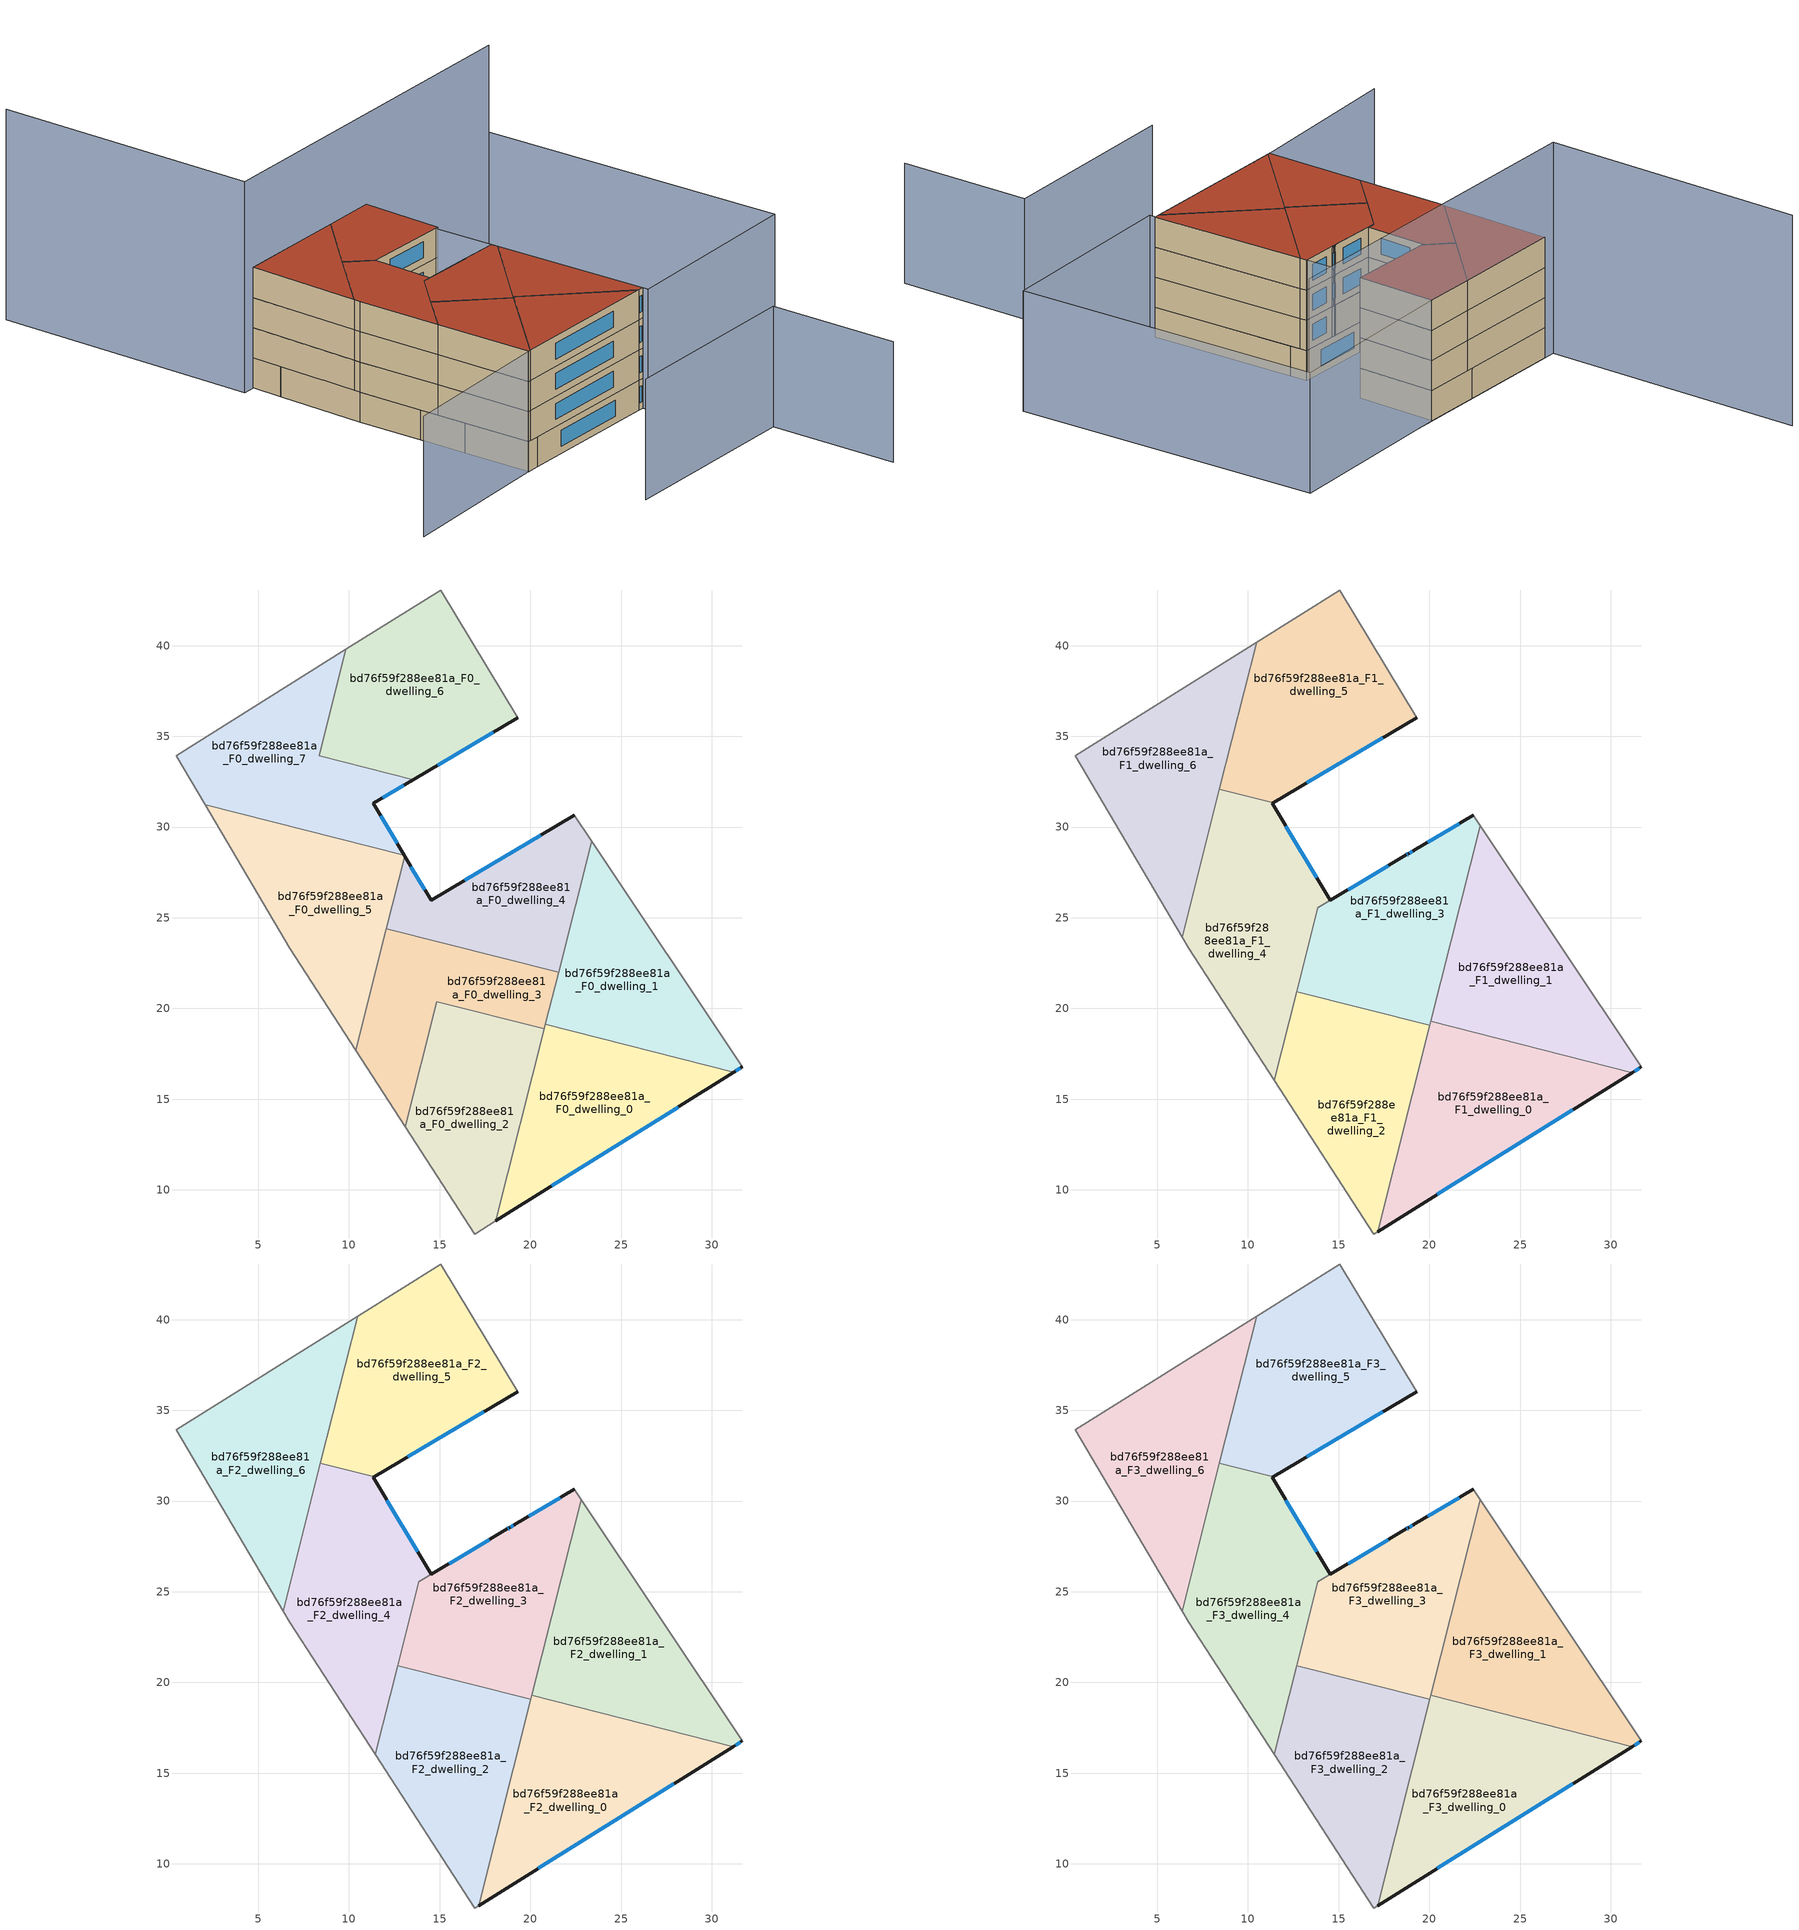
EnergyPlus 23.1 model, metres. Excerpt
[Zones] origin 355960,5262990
bd76f59f288ee81a_F0_dwelling_0
 floor ground (EU_floor_Construction): 31.23,16.49 18.09,8.29 20.83,19.12 z0
 wall outside (EU_wall_Construction): 18.09,8.29 31.23,16.49 z0:3
 wall to bd76f59f288ee81a_F0_dwelling_1 (EU_wall_Construction): 31.23,16.49 20.83,19.12 z0:3
 wall to bd76f59f288ee81a_F0_dwelling_2 (EU_wall_Construction): 20.76,18.88 18.09,8.29 z0:3
 wall to bd76f59f288ee81a_F0_dwelling_3 (EU_wall_Construction): 20.83,19.12 20.76,18.88 z0:3
 window (EU_Window_Construction): 21.17,10.22 28.14,14.56 z0.7:2.3
bd76f59f288ee81a_F0_dwelling_1
 floor ground (EU_floor_Construction): 23.38,29.21 31.69,16.78 31.23,16.49 20.83,19.12 z0
 wall outside (EU_wall_Construction): 31.23,16.49 31.69,16.78 z0:3
 wall adiabatic (EU_wall_Construction): 31.69,16.78 23.38,29.21 z0:3
 wall to bd76f59f288ee81a_F0_dwelling_4 (EU_wall_Construction): 23.38,29.21 21.55,22 z0:3
 wall to bd76f59f288ee81a_F0_dwelling_3 (EU_wall_Construction): 21.55,22 20.83,19.12 z0:3
 window (EU_Window_Construction): 31.34,16.56 31.58,16.71 z0.7:2.3
 ceiling adiabatic (EU_roof_Construction): 31.69,16.78 23.38,29.21 20.83,19.12 31.23,16.49 z3
bd76f59f288ee81a_F0_dwelling_2
 floor ground (EU_floor_Construction): 20.77,18.88 18.09,8.29 16.93,7.57 13.1,13.48 14.85,20.37 z0
 wall adiabatic (EU_wall_Construction): 13.1,13.48 16.93,7.57 18.09,8.29 z0:3
 wall to bd76f59f288ee81a_F0_dwelling_3 (EU_wall_Construction): 20.77,18.88 14.85,20.37 13.1,13.48 z0:3
bd76f59f288ee81a_F0_dwelling_3
 floor ground (EU_floor_Construction): 21.55,22 20.77,18.88 14.85,20.37 13.1,13.48 10.38,17.69 12.07,24.4 z0
 wall adiabatic (EU_wall_Construction): 10.38,17.69 13.1,13.48 z0:3
 wall to bd76f59f288ee81a_F0_dwelling_4 (EU_wall_Construction): 21.55,22 12.07,24.4 z0:3
 wall to bd76f59f288ee81a_F0_dwelling_5 (EU_wall_Construction): 12.07,24.4 10.38,17.69 z0:3
bd76f59f288ee81a_F0_dwelling_4
 floor ground (EU_floor_Construction): 22.42,30.65 23.38,29.21 21.55,22 12.07,24.4 13.08,28.39 14.53,25.96 z0
 wall outside (EU_wall_Construction): 22.42,30.65 14.53,25.96 13.08,28.39 z0:3
 wall adiabatic (EU_wall_Construction): 23.38,29.21 22.42,30.65 z0:3
 wall to bd76f59f288ee81a_F0_dwelling_5 (EU_wall_Construction): 13.08,28.39 12.07,24.4 z0:3
 window (EU_Window_Construction): 14.19,26.54 13.42,27.82 / 20.57,29.55 16.39,27.07 z0.7:2.3
 ceiling adiabatic (EU_roof_Construction): 21.55,22 23.38,29.21 22.81,30.07 20.81,22.19 z3
bd76f59f288ee81a_F0_dwelling_5
 floor ground (EU_floor_Construction): 13.05,28.44 13.08,28.39 10.38,17.69 6.74,23.31 2.07,31.22 z0
 wall outside (EU_wall_Construction): 13.08,28.39 13.05,28.44 z0:3
 wall adiabatic (EU_wall_Construction): 2.07,31.22 6.74,23.31 10.38,17.69 z0:3
 wall to bd76f59f288ee81a_F0_dwelling_7 (EU_wall_Construction): 13.05,28.44 2.07,31.22 z0:3
bd76f59f288ee81a_F0_dwelling_6
 floor ground (EU_floor_Construction): 15.08,43.07 19.3,36.03 13.55,32.61 8.35,33.92 9.84,39.79 z0
 wall outside (EU_wall_Construction): 13.55,32.61 19.3,36.03 z0:3
 wall adiabatic (EU_wall_Construction): 19.3,36.03 15.08,43.07 9.84,39.79 z0:3
 wall to bd76f59f288ee81a_F0_dwelling_7 (EU_wall_Construction): 9.84,39.79 8.35,33.92 13.55,32.61 z0:3
 window (EU_Window_Construction): 14.9,33.42 17.95,35.23 z0.7:2.3
bd76f59f288ee81a_F0_dwelling_7
 floor ground (EU_floor_Construction): 9.84,39.79 8.35,33.92 13.55,32.61 11.34,31.3 13.05,28.44 2.07,31.22 0.47,33.93 z0
 wall outside (EU_wall_Construction): 13.05,28.44 11.34,31.3 13.55,32.61 z0:3
 wall adiabatic (EU_wall_Construction): 9.84,39.79 0.47,33.93 2.07,31.22 z0:3
 window (EU_Window_Construction): 11.86,31.61 13.03,32.3 / 12.65,29.11 11.75,30.63 z0.7:2.3
bd76f59f288ee81a_F1_dwelling_0
 floor to bd76f59f288ee81a_F0_dwelling_0 (EU_floor_Construction): 31.19,16.47 18.09,8.29 20.82,19.1 z3
 floor to bd76f59f288ee81a_F0_dwelling_2 (EU_floor_Construction): 20.76,18.88 18.09,8.29 17.15,7.7 20.02,19.07 z3
 floor to bd76f59f288ee81a_F0_dwelling_3 (EU_floor_Construction): 20.82,19.1 20.76,18.88 20.02,19.07 20.08,19.28 z3
 wall outside (EU_wall_Construction): 17.15,7.7 31.2,16.47 z3:6
 wall to bd76f59f288ee81a_F1_dwelling_1 (EU_wall_Construction): 31.2,16.47 20.08,19.28 z3:6
 wall to bd76f59f288ee81a_F1_dwelling_2 (EU_wall_Construction): 20.02,19.07 17.15,7.7 z3:6
 wall to bd76f59f288ee81a_F1_dwelling_3 (EU_wall_Construction): 20.08,19.28 20.02,19.07 z3:6
 window (EU_Window_Construction): 20.45,9.76 27.9,14.41 z3.7:5.3
bd76f59f288ee81a_F1_dwelling_1
 floor to bd76f59f288ee81a_F0_dwelling_0 (EU_floor_Construction): 31.23,16.49 31.19,16.47 20.82,19.1 20.83,19.12 z3
 floor to bd76f59f288ee81a_F0_dwelling_3 (EU_floor_Construction): 21.55,22 20.82,19.1 20.08,19.28 20.81,22.19 z3
 floor adiabatic (EU_floor_Construction): 22.81,30.07 31.69,16.78 31.19,16.47 31.23,16.49 20.83,19.12 21.55,22 20.81,22.19 z3
 wall outside (EU_wall_Construction): 31.2,16.47 31.69,16.78 z3:6
 wall adiabatic (EU_wall_Construction): 31.69,16.78 22.81,30.07 z3:6
 wall to bd76f59f288ee81a_F1_dwelling_3 (EU_wall_Construction): 22.81,30.07 20.08,19.28 z3:6
 window (EU_Window_Construction): 31.31,16.54 31.58,16.71 z3.7:5.3
bd76f59f288ee81a_F1_dwelling_2
 floor to bd76f59f288ee81a_F0_dwelling_2 (EU_floor_Construction): 20.02,19.07 17.15,7.7 16.93,7.57 13.1,13.48 14.85,20.37 z3
 floor to bd76f59f288ee81a_F0_dwelling_3 (EU_floor_Construction): 20.02,19.08 20.02,19.07 14.85,20.37 13.1,13.48 11.44,16.04 12.68,20.93 z3
 wall adiabatic (EU_wall_Construction): 11.44,16.04 16.93,7.57 17.15,7.7 z3:6
 wall to bd76f59f288ee81a_F1_dwelling_3 (EU_wall_Construction): 20.02,19.08 12.68,20.93 z3:6
 wall to bd76f59f288ee81a_F1_dwelling_4 (EU_wall_Construction): 12.68,20.93 11.44,16.04 z3:6
bd76f59f288ee81a_F1_dwelling_3
 floor to bd76f59f288ee81a_F0_dwelling_3 (EU_floor_Construction): 20.81,22.19 20.02,19.08 12.68,20.93 13.47,24.04 z3
 floor to bd76f59f288ee81a_F0_dwelling_4 (EU_floor_Construction): 22.42,30.65 22.81,30.07 20.81,22.19 13.47,24.04 13.85,25.55 19.13,28.69 18.99,28.61 z3
 wall outside (EU_wall_Construction): 22.42,30.65 19.13,28.69 z3:6
 wall adiabatic (EU_wall_Construction): 22.81,30.07 22.42,30.65 z3:6
 wall to bd76f59f288ee81a_F1_dwelling_4 (EU_wall_Construction): 19.13,28.69 13.85,25.55 12.68,20.93 z3:6
 window (EU_Window_Construction): 21.65,30.19 19.9,29.15 z3.7:5.3
bd76f59f288ee81a_F1_dwelling_4
 floor to bd76f59f288ee81a_F0_dwelling_4 (EU_floor_Construction): 19.13,28.69 13.85,25.55 13.47,24.04 12.07,24.4 13.08,28.39 14.53,25.96 18.85,28.53 z3
 floor to bd76f59f288ee81a_F0_dwelling_5 (EU_floor_Construction): 13.05,28.44 13.08,28.39 10.38,17.69 6.74,23.31 6.37,23.93 7.85,29.76 z3
 floor to bd76f59f288ee81a_F0_dwelling_3 (EU_floor_Construction): 13.47,24.04 11.44,16.04 10.38,17.69 12.07,24.4 z3
 floor to bd76f59f288ee81a_F0_dwelling_7 (EU_floor_Construction): 11.39,31.33 11.34,31.3 13.05,28.44 7.85,29.76 8.43,32.08 z3
 wall outside (EU_wall_Construction): 14.53,25.96 18.73,28.46 / 18.84,28.53 18.73,28.46 / 18.84,28.53 19.13,28.69 / 14.53,25.96 11.34,31.3 11.39,31.33 z3:6
 wall adiabatic (EU_wall_Construction): 6.37,23.93 6.74,23.31 11.44,16.04 z3:6
 wall to bd76f59f288ee81a_F1_dwelling_5 (EU_wall_Construction): 11.39,31.33 8.43,32.08 z3:6
 wall to bd76f59f288ee81a_F1_dwelling_6 (EU_wall_Construction): 8.43,32.08 6.37,23.93 z3:6
 window (EU_Window_Construction): 15.52,26.55 17.75,27.87 / 18.82,28.51 18.76,28.48 / 18.91,28.56 19.06,28.65 / 13.79,27.22 12.09,30.05 z3.7:5.3
bd76f59f288ee81a_F1_dwelling_5
 floor to bd76f59f288ee81a_F0_dwelling_6 (EU_floor_Construction): 15.08,43.07 19.3,36.03 13.55,32.61 8.87,33.8 10.48,40.19 z3
 floor to bd76f59f288ee81a_F0_dwelling_7 (EU_floor_Construction): 13.55,32.61 11.39,31.33 8.43,32.08 8.87,33.8 z3
 wall outside (EU_wall_Construction): 11.39,31.33 19.3,36.03 z3:6
 wall adiabatic (EU_wall_Construction): 19.3,36.03 15.08,43.07 10.48,40.19 z3:6
 wall to bd76f59f288ee81a_F1_dwelling_6 (EU_wall_Construction): 10.48,40.19 8.43,32.08 z3:6
 window (EU_Window_Construction): 13.25,32.44 17.45,34.93 z3.7:5.3
bd76f59f288ee81a_F1_dwelling_6
 floor to bd76f59f288ee81a_F0_dwelling_7 (EU_floor_Construction): 9.84,39.79 8.35,33.92 8.87,33.8 7.85,29.76 2.07,31.22 0.47,33.93 z3
 floor to bd76f59f288ee81a_F0_dwelling_6 (EU_floor_Construction): 10.48,40.19 8.87,33.8 8.35,33.92 9.84,39.79 z3
 floor to bd76f59f288ee81a_F0_dwelling_5 (EU_floor_Construction): 7.85,29.76 6.37,23.93 2.07,31.22 z3
 wall adiabatic (EU_wall_Construction): 10.48,40.19 0.47,33.93 6.37,23.93 z3:6
bd76f59f288ee81a_F2_dwelling_0
 floor to bd76f59f288ee81a_F1_dwelling_0 (EU_floor_Construction): 31.2,16.47 17.15,7.7 20.08,19.28 z6
 wall outside (EU_wall_Construction): 17.15,7.7 31.2,16.47 z6:9
 wall to bd76f59f288ee81a_F2_dwelling_1 (EU_wall_Construction): 31.2,16.47 20.08,19.28 z6:9
 wall to bd76f59f288ee81a_F2_dwelling_2 (EU_wall_Construction): 20.02,19.07 17.15,7.7 z6:9
 wall to bd76f59f288ee81a_F2_dwelling_3 (EU_wall_Construction): 20.08,19.28 20.02,19.07 z6:9
 window (EU_Window_Construction): 20.45,9.76 27.9,14.41 z6.7:8.3
bd76f59f288ee81a_F2_dwelling_1
 floor to bd76f59f288ee81a_F1_dwelling_1 (EU_floor_Construction): 22.81,30.07 31.69,16.78 31.2,16.47 20.08,19.28 z6
 wall outside (EU_wall_Construction): 31.2,16.47 31.69,16.78 z6:9
 wall adiabatic (EU_wall_Construction): 31.69,16.78 22.81,30.07 z6:9
 wall to bd76f59f288ee81a_F2_dwelling_3 (EU_wall_Construction): 22.81,30.07 20.08,19.28 z6:9
 window (EU_Window_Construction): 31.31,16.54 31.58,16.71 z6.7:8.3
bd76f59f288ee81a_F2_dwelling_2
 floor to bd76f59f288ee81a_F1_dwelling_2 (EU_floor_Construction): 20.02,19.08 17.15,7.7 16.93,7.57 11.44,16.04 12.68,20.93 z6
 wall adiabatic (EU_wall_Construction): 11.44,16.04 16.93,7.57 17.15,7.7 z6:9
 wall to bd76f59f288ee81a_F2_dwelling_3 (EU_wall_Construction): 20.02,19.08 12.68,20.93 z6:9
 wall to bd76f59f288ee81a_F2_dwelling_4 (EU_wall_Construction): 12.68,20.93 11.44,16.04 z6:9
bd76f59f288ee81a_F2_dwelling_3
 floor to bd76f59f288ee81a_F1_dwelling_3 (EU_floor_Construction): 22.42,30.65 22.81,30.07 20.02,19.08 12.68,20.93 13.85,25.55 z6
 wall outside (EU_wall_Construction): 22.42,30.65 19.13,28.69 z6:9
 wall adiabatic (EU_wall_Construction): 22.81,30.07 22.42,30.65 z6:9
 wall to bd76f59f288ee81a_F2_dwelling_4 (EU_wall_Construction): 19.13,28.69 13.85,25.55 12.68,20.93 z6:9
 window (EU_Window_Construction): 21.65,30.19 19.9,29.15 z6.7:8.3
bd76f59f288ee81a_F2_dwelling_4
 floor to bd76f59f288ee81a_F1_dwelling_4 (EU_floor_Construction): 19.13,28.69 13.85,25.55 11.44,16.04 6.74,23.31 6.37,23.93 8.43,32.08 11.39,31.33 11.34,31.3 14.53,25.96 18.73,28.46 18.84,28.53 z6
 wall outside (EU_wall_Construction): 19.13,28.69 18.84,28.53 18.73,28.46 14.53,25.96 11.34,31.3 11.39,31.33 z6:9
 wall adiabatic (EU_wall_Construction): 6.37,23.93 6.74,23.31 11.44,16.04 z6:9
 wall to bd76f59f288ee81a_F2_dwelling_5 (EU_wall_Construction): 11.39,31.33 8.43,32.08 z6:9
 wall to bd76f59f288ee81a_F2_dwelling_6 (EU_wall_Construction): 8.43,32.08 6.37,23.93 z6:9
 window (EU_Window_Construction): 17.75,27.87 15.52,26.55 / 18.82,28.51 18.76,28.48 / 19.06,28.65 18.91,28.56 / 13.79,27.22 12.09,30.05 z6.7:8.3
bd76f59f288ee81a_F2_dwelling_5
 floor to bd76f59f288ee81a_F1_dwelling_5 (EU_floor_Construction): 15.08,43.07 19.3,36.03 11.39,31.33 8.43,32.08 10.48,40.19 z6
 wall outside (EU_wall_Construction): 11.39,31.33 19.3,36.03 z6:9
 wall adiabatic (EU_wall_Construction): 19.3,36.03 15.08,43.07 10.48,40.19 z6:9
 wall to bd76f59f288ee81a_F2_dwelling_6 (EU_wall_Construction): 10.48,40.19 8.43,32.08 z6:9
 window (EU_Window_Construction): 13.25,32.44 17.45,34.93 z6.7:8.3
bd76f59f288ee81a_F2_dwelling_6
 floor to bd76f59f288ee81a_F1_dwelling_6 (EU_floor_Construction): 10.48,40.19 6.37,23.93 0.47,33.93 z6
 wall adiabatic (EU_wall_Construction): 10.48,40.19 0.47,33.93 6.37,23.93 z6:9
bd76f59f288ee81a_F3_dwelling_0
 floor to bd76f59f288ee81a_F2_dwelling_0 (EU_floor_Construction): 31.2,16.47 17.15,7.7 20.08,19.28 z9
 wall outside (EU_wall_Construction): 17.15,7.7 31.2,16.47 z9:12
 wall to bd76f59f288ee81a_F3_dwelling_1 (EU_wall_Construction): 31.2,16.47 20.08,19.28 z9:12
 wall to bd76f59f288ee81a_F3_dwelling_2 (EU_wall_Construction): 20.02,19.07 17.15,7.7 z9:12
 wall to bd76f59f288ee81a_F3_dwelling_3 (EU_wall_Construction): 20.08,19.28 20.02,19.07 z9:12
 window (EU_Window_Construction): 20.45,9.76 27.9,14.41 z9.7:11.3
 roof outside (EU_roof_Construction): 31.2,16.47 20.08,19.28 17.15,7.7 z12
bd76f59f288ee81a_F3_dwelling_1
 floor to bd76f59f288ee81a_F2_dwelling_1 (EU_floor_Construction): 22.81,30.07 31.69,16.78 31.2,16.47 20.08,19.28 z9
 wall outside (EU_wall_Construction): 31.2,16.47 31.69,16.78 z9:12
 wall adiabatic (EU_wall_Construction): 31.69,16.78 22.81,30.07 z9:12
 wall to bd76f59f288ee81a_F3_dwelling_3 (EU_wall_Construction): 22.81,30.07 20.08,19.28 z9:12
 window (EU_Window_Construction): 31.31,16.54 31.58,16.71 z9.7:11.3
 roof outside (EU_roof_Construction): 31.69,16.78 22.81,30.07 20.08,19.28 31.2,16.47 z12
bd76f59f288ee81a_F3_dwelling_2
 floor to bd76f59f288ee81a_F2_dwelling_2 (EU_floor_Construction): 20.02,19.08 17.15,7.7 16.93,7.57 11.44,16.04 12.68,20.93 z9
 wall adiabatic (EU_wall_Construction): 11.44,16.04 16.93,7.57 17.15,7.7 z9:12
 wall to bd76f59f288ee81a_F3_dwelling_3 (EU_wall_Construction): 20.02,19.08 12.68,20.93 z9:12
 wall to bd76f59f288ee81a_F3_dwelling_4 (EU_wall_Construction): 12.68,20.93 11.44,16.04 z9:12
 roof outside (EU_roof_Construction): 17.15,7.7 20.02,19.08 12.68,20.93 11.44,16.04 16.93,7.57 z12
bd76f59f288ee81a_F3_dwelling_3
 floor to bd76f59f288ee81a_F2_dwelling_3 (EU_floor_Construction): 22.42,30.65 22.81,30.07 20.02,19.08 12.68,20.93 13.85,25.55 z9
 wall outside (EU_wall_Construction): 22.42,30.65 19.13,28.69 z9:12
 wall adiabatic (EU_wall_Construction): 22.81,30.07 22.42,30.65 z9:12
 wall to bd76f59f288ee81a_F3_dwelling_4 (EU_wall_Construction): 19.13,28.69 13.85,25.55 12.68,20.93 z9:12
 window (EU_Window_Construction): 21.65,30.19 19.9,29.15 z9.7:11.3
 roof outside (EU_roof_Construction): 20.02,19.08 22.81,30.07 22.42,30.65 13.85,25.55 12.68,20.93 z12
bd76f59f288ee81a_F3_dwelling_4
 floor to bd76f59f288ee81a_F2_dwelling_4 (EU_floor_Construction): 19.13,28.69 13.85,25.55 11.44,16.04 6.74,23.31 6.37,23.93 8.43,32.08 11.39,31.33 11.34,31.3 14.53,25.96 18.73,28.46 18.84,28.53 z9
 wall outside (EU_wall_Construction): 19.13,28.69 18.84,28.53 18.73,28.46 14.53,25.96 11.34,31.3 11.39,31.33 z9:12
 wall adiabatic (EU_wall_Construction): 6.37,23.93 6.74,23.31 11.44,16.04 z9:12
 wall to bd76f59f288ee81a_F3_dwelling_5 (EU_wall_Construction): 11.39,31.33 8.43,32.08 z9:12
 wall to bd76f59f288ee81a_F3_dwelling_6 (EU_wall_Construction): 8.43,32.08 6.37,23.93 z9:12
 window (EU_Window_Construction): 17.75,27.87 15.52,26.55 / 18.82,28.51 18.76,28.48 / 19.06,28.65 18.91,28.56 / 13.79,27.22 12.09,30.05 z9.7:11.3
 roof outside (EU_roof_Construction): 11.44,16.04 13.85,25.55 19.13,28.69 18.84,28.53 18.73,28.46 14.53,25.96 11.34,31.3 11.39,31.33 8.43,32.08 6.37,23.93 6.74,23.31 z12
bd76f59f288ee81a_F3_dwelling_5
 floor to bd76f59f288ee81a_F2_dwelling_5 (EU_floor_Construction): 15.08,43.07 19.3,36.03 11.39,31.33 8.43,32.08 10.48,40.19 z9
 wall outside (EU_wall_Construction): 11.39,31.33 19.3,36.03 z9:12
 wall adiabatic (EU_wall_Construction): 19.3,36.03 15.08,43.07 10.48,40.19 z9:12
 wall to bd76f59f288ee81a_F3_dwelling_6 (EU_wall_Construction): 10.48,40.19 8.43,32.08 z9:12
 window (EU_Window_Construction): 13.25,32.44 17.45,34.93 z9.7:11.3
 roof outside (EU_roof_Construction): 19.3,36.03 15.08,43.07 10.48,40.19 8.43,32.08 11.39,31.33 z12
bd76f59f288ee81a_F3_dwelling_6
 floor to bd76f59f288ee81a_F2_dwelling_6 (EU_floor_Construction): 10.48,40.19 6.37,23.93 0.47,33.93 z9
 wall adiabatic (EU_wall_Construction): 10.48,40.19 0.47,33.93 6.37,23.93 z9:12
 roof outside (EU_roof_Construction): 6.37,23.93 10.48,40.19 0.47,33.93 z12
shading: 24.57,-2.07 41.26,8.65 / 41.26,8.65 48.49,-2.61 / 19.39,9.27 2.83,-2.19 / 32.04,16.26 14.42,42.62 / 14.42,42.62 31.2,53.84 / 31.2,53.84 48.83,27.48 / 48.83,27.48 32.04,16.26 z0:12; 31.01,53.03 -0.63,33.24 / -0.63,33.24 -14.93,56.09 z0:21
[Building]
EU S2 Campaign: North Axis=0; Terrain=City; Solar Distribution=FullExterior
[Site:Location]
Budapest.Ferenc.Liszt.Intl.AP: Latitude=47.437; Longitude=19.256; Time Zone=1; Elevation=185
[SizingPeriod:WeatherFileDays]
AnnualSizingPeriod: Begin Month=1; Begin Day of Month=1; End Month=12; End Day of Month=31; Day of Week for Start Day=Monday; Use Weather File Daylight Saving Period=No; Use Weather File Rain and Snow Indicators=No
[MATERIAL]
EU_InternalMass_Material: Roughness=MediumRough; Thickness=0.1; Conductivity=1; Density=1800; Specific Heat=900; Thermal Absorptance=0.9; Solar Absorptance=0.7; Visible Absorptance=0.7
[MATERIAL:NOMASS] Roughness=MediumRough; Thermal Absorptance=0.9; Solar Absorptance=0.7; Visible Absorptance=0.7
Name | Thermal Resistance
EU_wall_NoMass | 0.832559
EU_roof_NoMass | 1.39638
EU_floor_NoMass | 0.872794
[WINDOWMATERIAL:SIMPLEGLAZINGSYSTEM]
EU_Window_SimpleGlazing: UFactor=2.79869; Solar Heat Gain Coefficient=0.75; Visible Transmittance=0.75
[CONSTRUCTION]
EU_wall_Construction: EU_wall_NoMass
EU_roof_Construction: EU_roof_NoMass
EU_floor_Construction: EU_floor_NoMass
EU_Window_Construction: EU_Window_SimpleGlazing
EU_InternalMass_Construction: EU_InternalMass_Material
[ZONE] Type=1; Multiplier=1; Ceiling Height=autocalculate; Floor Area=autocalculate; Part of Total Floor Area=Yes
Name | Volume
bd76f59f288ee81a_F0_dwelling_0 | 179.785
bd76f59f288ee81a_F1_dwelling_0; bd76f59f288ee81a_F2_dwelling_0; bd76f59f288ee81a_F3_dwelling_0 | 205.491
bd76f59f288ee81a_F0_dwelling_1 | 179.79
bd76f59f288ee81a_F1_dwelling_1; bd76f59f288ee81a_F2_dwelling_1; bd76f59f288ee81a_F3_dwelling_1 | 205.476
bd76f59f288ee81a_F0_dwelling_2 | 179.451
bd76f59f288ee81a_F1_dwelling_2; bd76f59f288ee81a_F2_dwelling_2; bd76f59f288ee81a_F3_dwelling_2 | 194.454
bd76f59f288ee81a_F0_dwelling_3 | 154.166
bd76f59f288ee81a_F1_dwelling_3; bd76f59f288ee81a_F2_dwelling_3; bd76f59f288ee81a_F3_dwelling_3 | 193.385
bd76f59f288ee81a_F0_dwelling_4 | 154.176
bd76f59f288ee81a_F1_dwelling_4; bd76f59f288ee81a_F2_dwelling_4; bd76f59f288ee81a_F3_dwelling_4 | 217.537
bd76f59f288ee81a_F0_dwelling_5 | 192.669
bd76f59f288ee81a_F1_dwelling_5; bd76f59f288ee81a_F2_dwelling_5; bd76f59f288ee81a_F3_dwelling_5 | 216.481
bd76f59f288ee81a_F0_dwelling_6 | 205.583
bd76f59f288ee81a_F1_dwelling_6; bd76f59f288ee81a_F2_dwelling_6; bd76f59f288ee81a_F3_dwelling_6 | 205.474
bd76f59f288ee81a_F0_dwelling_7 | 192.694
[INTERNALMASS] Construction=EU_InternalMass_Construction
Name | Zone or ZoneList | Surface Area
bd76f59f288ee81a_F0_dwelling_0_EU_InternalMass | bd76f59f288ee81a_F0_dwelling_0 | 59.9306
bd76f59f288ee81a_F0_dwelling_1_EU_InternalMass | bd76f59f288ee81a_F0_dwelling_1 | 59.9267
bd76f59f288ee81a_F0_dwelling_2_EU_InternalMass | bd76f59f288ee81a_F0_dwelling_2 | 59.8157
bd76f59f288ee81a_F0_dwelling_3_EU_InternalMass | bd76f59f288ee81a_F0_dwelling_3 | 51.3886
bd76f59f288ee81a_F0_dwelling_4_EU_InternalMass | bd76f59f288ee81a_F0_dwelling_4 | 51.3911
bd76f59f288ee81a_F0_dwelling_5_EU_InternalMass | bd76f59f288ee81a_F0_dwelling_5 | 64.2231
bd76f59f288ee81a_F0_dwelling_6_EU_InternalMass | bd76f59f288ee81a_F0_dwelling_6 | 68.53
bd76f59f288ee81a_F0_dwelling_7_EU_InternalMass | bd76f59f288ee81a_F0_dwelling_7 | 64.2314
bd76f59f288ee81a_F1_dwelling_0_EU_InternalMass | bd76f59f288ee81a_F1_dwelling_0 | 68.495
bd76f59f288ee81a_F1_dwelling_1_EU_InternalMass | bd76f59f288ee81a_F1_dwelling_1 | 68.4856
bd76f59f288ee81a_F1_dwelling_2_EU_InternalMass | bd76f59f288ee81a_F1_dwelling_2 | 64.8164
bd76f59f288ee81a_F1_dwelling_3_EU_InternalMass | bd76f59f288ee81a_F1_dwelling_3 | 64.4684
bd76f59f288ee81a_F1_dwelling_4_EU_InternalMass | bd76f59f288ee81a_F1_dwelling_4 | 72.5177
bd76f59f288ee81a_F1_dwelling_5_EU_InternalMass | bd76f59f288ee81a_F1_dwelling_5 | 72.1592
bd76f59f288ee81a_F1_dwelling_6_EU_InternalMass | bd76f59f288ee81a_F1_dwelling_6 | 68.4912
bd76f59f288ee81a_F2_dwelling_0_EU_InternalMass | bd76f59f288ee81a_F2_dwelling_0 | 68.495
bd76f59f288ee81a_F2_dwelling_1_EU_InternalMass | bd76f59f288ee81a_F2_dwelling_1 | 68.4856
bd76f59f288ee81a_F2_dwelling_2_EU_InternalMass | bd76f59f288ee81a_F2_dwelling_2 | 64.8164
bd76f59f288ee81a_F2_dwelling_3_EU_InternalMass | bd76f59f288ee81a_F2_dwelling_3 | 64.4684
bd76f59f288ee81a_F2_dwelling_4_EU_InternalMass | bd76f59f288ee81a_F2_dwelling_4 | 72.5177
bd76f59f288ee81a_F2_dwelling_5_EU_InternalMass | bd76f59f288ee81a_F2_dwelling_5 | 72.1592
bd76f59f288ee81a_F2_dwelling_6_EU_InternalMass | bd76f59f288ee81a_F2_dwelling_6 | 68.4912
bd76f59f288ee81a_F3_dwelling_0_EU_InternalMass | bd76f59f288ee81a_F3_dwelling_0 | 68.495
bd76f59f288ee81a_F3_dwelling_1_EU_InternalMass | bd76f59f288ee81a_F3_dwelling_1 | 68.4856
bd76f59f288ee81a_F3_dwelling_2_EU_InternalMass | bd76f59f288ee81a_F3_dwelling_2 | 64.8164
bd76f59f288ee81a_F3_dwelling_3_EU_InternalMass | bd76f59f288ee81a_F3_dwelling_3 | 64.4684
bd76f59f288ee81a_F3_dwelling_4_EU_InternalMass | bd76f59f288ee81a_F3_dwelling_4 | 72.5177
bd76f59f288ee81a_F3_dwelling_5_EU_InternalMass | bd76f59f288ee81a_F3_dwelling_5 | 72.1592
bd76f59f288ee81a_F3_dwelling_6_EU_InternalMass | bd76f59f288ee81a_F3_dwelling_6 | 68.4912
[OTHEREQUIPMENT] Fuel Type=Electricity; Design Level Calculation Method=Watts/Area; Power per Zone Floor Area=1; Fraction Latent=0; Fraction Radiant=0; Fraction Lost=0; Carbon Dioxide Generation Rate=0; EndUse Subcategory=EU_Step8_InternalGains
Name | Zone or ZoneList or Space or SpaceList | Schedule
EU_Step8_InternalGain_bd76f59f288ee81a_F0_dwelling_0_f000 | bd76f59f288ee81a_F0_dwelling_0 | EU_Step8_GainSchedule_bd76f59f288ee81a_F0_dwelling_0_f000
EU_Step8_InternalGain_bd76f59f288ee81a_F0_dwelling_1_f000 | bd76f59f288ee81a_F0_dwelling_1 | EU_Step8_GainSchedule_bd76f59f288ee81a_F0_dwelling_1_f000
EU_Step8_InternalGain_bd76f59f288ee81a_F0_dwelling_2_f000 | bd76f59f288ee81a_F0_dwelling_2 | EU_Step8_GainSchedule_bd76f59f288ee81a_F0_dwelling_2_f000
EU_Step8_InternalGain_bd76f59f288ee81a_F0_dwelling_3_f000 | bd76f59f288ee81a_F0_dwelling_3 | EU_Step8_GainSchedule_bd76f59f288ee81a_F0_dwelling_3_f000
EU_Step8_InternalGain_bd76f59f288ee81a_F0_dwelling_4_f000 | bd76f59f288ee81a_F0_dwelling_4 | EU_Step8_GainSchedule_bd76f59f288ee81a_F0_dwelling_4_f000
EU_Step8_InternalGain_bd76f59f288ee81a_F0_dwelling_5_f000 | bd76f59f288ee81a_F0_dwelling_5 | EU_Step8_GainSchedule_bd76f59f288ee81a_F0_dwelling_5_f000
EU_Step8_InternalGain_bd76f59f288ee81a_F0_dwelling_6_f000 | bd76f59f288ee81a_F0_dwelling_6 | EU_Step8_GainSchedule_bd76f59f288ee81a_F0_dwelling_6_f000
EU_Step8_InternalGain_bd76f59f288ee81a_F0_dwelling_7_f000 | bd76f59f288ee81a_F0_dwelling_7 | EU_Step8_GainSchedule_bd76f59f288ee81a_F0_dwelling_7_f000
EU_Step8_InternalGain_bd76f59f288ee81a_F1_dwelling_0_f000 | bd76f59f288ee81a_F1_dwelling_0 | EU_Step8_GainSchedule_bd76f59f288ee81a_F1_dwelling_0_f000
EU_Step8_InternalGain_bd76f59f288ee81a_F1_dwelling_1_f000 | bd76f59f288ee81a_F1_dwelling_1 | EU_Step8_GainSchedule_bd76f59f288ee81a_F1_dwelling_1_f000
EU_Step8_InternalGain_bd76f59f288ee81a_F1_dwelling_2_f000 | bd76f59f288ee81a_F1_dwelling_2 | EU_Step8_GainSchedule_bd76f59f288ee81a_F1_dwelling_2_f000
EU_Step8_InternalGain_bd76f59f288ee81a_F1_dwelling_3_f000 | bd76f59f288ee81a_F1_dwelling_3 | EU_Step8_GainSchedule_bd76f59f288ee81a_F1_dwelling_3_f000
EU_Step8_InternalGain_bd76f59f288ee81a_F1_dwelling_4_f000 | bd76f59f288ee81a_F1_dwelling_4 | EU_Step8_GainSchedule_bd76f59f288ee81a_F1_dwelling_4_f000
EU_Step8_InternalGain_bd76f59f288ee81a_F1_dwelling_5_f000 | bd76f59f288ee81a_F1_dwelling_5 | EU_Step8_GainSchedule_bd76f59f288ee81a_F1_dwelling_5_f000
EU_Step8_InternalGain_bd76f59f288ee81a_F1_dwelling_6_f000 | bd76f59f288ee81a_F1_dwelling_6 | EU_Step8_GainSchedule_bd76f59f288ee81a_F1_dwelling_6_f000
EU_Step8_InternalGain_bd76f59f288ee81a_F2_dwelling_0_f000 | bd76f59f288ee81a_F2_dwelling_0 | EU_Step8_GainSchedule_bd76f59f288ee81a_F2_dwelling_0_f000
EU_Step8_InternalGain_bd76f59f288ee81a_F2_dwelling_1_f000 | bd76f59f288ee81a_F2_dwelling_1 | EU_Step8_GainSchedule_bd76f59f288ee81a_F2_dwelling_1_f000
EU_Step8_InternalGain_bd76f59f288ee81a_F2_dwelling_2_f000 | bd76f59f288ee81a_F2_dwelling_2 | EU_Step8_GainSchedule_bd76f59f288ee81a_F2_dwelling_2_f000
EU_Step8_InternalGain_bd76f59f288ee81a_F2_dwelling_3_f000 | bd76f59f288ee81a_F2_dwelling_3 | EU_Step8_GainSchedule_bd76f59f288ee81a_F2_dwelling_3_f000
EU_Step8_InternalGain_bd76f59f288ee81a_F2_dwelling_4_f000 | bd76f59f288ee81a_F2_dwelling_4 | EU_Step8_GainSchedule_bd76f59f288ee81a_F2_dwelling_4_f000
EU_Step8_InternalGain_bd76f59f288ee81a_F2_dwelling_5_f000 | bd76f59f288ee81a_F2_dwelling_5 | EU_Step8_GainSchedule_bd76f59f288ee81a_F2_dwelling_5_f000
EU_Step8_InternalGain_bd76f59f288ee81a_F2_dwelling_6_f000 | bd76f59f288ee81a_F2_dwelling_6 | EU_Step8_GainSchedule_bd76f59f288ee81a_F2_dwelling_6_f000
EU_Step8_InternalGain_bd76f59f288ee81a_F3_dwelling_0_f000 | bd76f59f288ee81a_F3_dwelling_0 | EU_Step8_GainSchedule_bd76f59f288ee81a_F3_dwelling_0_f000
EU_Step8_InternalGain_bd76f59f288ee81a_F3_dwelling_1_f000 | bd76f59f288ee81a_F3_dwelling_1 | EU_Step8_GainSchedule_bd76f59f288ee81a_F3_dwelling_1_f000
EU_Step8_InternalGain_bd76f59f288ee81a_F3_dwelling_2_f000 | bd76f59f288ee81a_F3_dwelling_2 | EU_Step8_GainSchedule_bd76f59f288ee81a_F3_dwelling_2_f000
EU_Step8_InternalGain_bd76f59f288ee81a_F3_dwelling_3_f000 | bd76f59f288ee81a_F3_dwelling_3 | EU_Step8_GainSchedule_bd76f59f288ee81a_F3_dwelling_3_f000
EU_Step8_InternalGain_bd76f59f288ee81a_F3_dwelling_4_f000 | bd76f59f288ee81a_F3_dwelling_4 | EU_Step8_GainSchedule_bd76f59f288ee81a_F3_dwelling_4_f000
EU_Step8_InternalGain_bd76f59f288ee81a_F3_dwelling_5_f000 | bd76f59f288ee81a_F3_dwelling_5 | EU_Step8_GainSchedule_bd76f59f288ee81a_F3_dwelling_5_f000
EU_Step8_InternalGain_bd76f59f288ee81a_F3_dwelling_6_f000 | bd76f59f288ee81a_F3_dwelling_6 | EU_Step8_GainSchedule_bd76f59f288ee81a_F3_dwelling_6_f000
[ZONEVENTILATION:DESIGNFLOWRATE] Schedule=EU_AlwaysOn; Design Flow Rate Calculation Method=AirChanges/Hour; Air Changes per Hour=0.475469; Ventilation Type=Natural; Fan Pressure Rise=0; Fan Total Efficiency=1; Constant Term Coefficient=1; Temperature Term Coefficient=0; Velocity Term Coefficient=0; Velocity Squared Term Coefficient=0; Minimum Indoor Temperature=-100; Maximum Indoor Temperature=100; Delta Temperature=-100; Minimum Outdoor Temperature=-100; Maximum Outdoor Temperature=100; Maximum Wind Speed=40
Name | Zone or ZoneList or Space or SpaceList
EU_ConstantAir_bd76f59f288ee81a_F0_dwelling_0 | bd76f59f288ee81a_F0_dwelling_0
EU_ConstantAir_bd76f59f288ee81a_F0_dwelling_1 | bd76f59f288ee81a_F0_dwelling_1
EU_ConstantAir_bd76f59f288ee81a_F0_dwelling_2 | bd76f59f288ee81a_F0_dwelling_2
EU_ConstantAir_bd76f59f288ee81a_F0_dwelling_3 | bd76f59f288ee81a_F0_dwelling_3
EU_ConstantAir_bd76f59f288ee81a_F0_dwelling_4 | bd76f59f288ee81a_F0_dwelling_4
EU_ConstantAir_bd76f59f288ee81a_F0_dwelling_5 | bd76f59f288ee81a_F0_dwelling_5
EU_ConstantAir_bd76f59f288ee81a_F0_dwelling_6 | bd76f59f288ee81a_F0_dwelling_6
EU_ConstantAir_bd76f59f288ee81a_F0_dwelling_7 | bd76f59f288ee81a_F0_dwelling_7
EU_ConstantAir_bd76f59f288ee81a_F1_dwelling_0 | bd76f59f288ee81a_F1_dwelling_0
EU_ConstantAir_bd76f59f288ee81a_F1_dwelling_1 | bd76f59f288ee81a_F1_dwelling_1
EU_ConstantAir_bd76f59f288ee81a_F1_dwelling_2 | bd76f59f288ee81a_F1_dwelling_2
EU_ConstantAir_bd76f59f288ee81a_F1_dwelling_3 | bd76f59f288ee81a_F1_dwelling_3
EU_ConstantAir_bd76f59f288ee81a_F1_dwelling_4 | bd76f59f288ee81a_F1_dwelling_4
EU_ConstantAir_bd76f59f288ee81a_F1_dwelling_5 | bd76f59f288ee81a_F1_dwelling_5
EU_ConstantAir_bd76f59f288ee81a_F1_dwelling_6 | bd76f59f288ee81a_F1_dwelling_6
EU_ConstantAir_bd76f59f288ee81a_F2_dwelling_0 | bd76f59f288ee81a_F2_dwelling_0
EU_ConstantAir_bd76f59f288ee81a_F2_dwelling_1 | bd76f59f288ee81a_F2_dwelling_1
EU_ConstantAir_bd76f59f288ee81a_F2_dwelling_2 | bd76f59f288ee81a_F2_dwelling_2
EU_ConstantAir_bd76f59f288ee81a_F2_dwelling_3 | bd76f59f288ee81a_F2_dwelling_3
EU_ConstantAir_bd76f59f288ee81a_F2_dwelling_4 | bd76f59f288ee81a_F2_dwelling_4
EU_ConstantAir_bd76f59f288ee81a_F2_dwelling_5 | bd76f59f288ee81a_F2_dwelling_5
EU_ConstantAir_bd76f59f288ee81a_F2_dwelling_6 | bd76f59f288ee81a_F2_dwelling_6
EU_ConstantAir_bd76f59f288ee81a_F3_dwelling_0 | bd76f59f288ee81a_F3_dwelling_0
EU_ConstantAir_bd76f59f288ee81a_F3_dwelling_1 | bd76f59f288ee81a_F3_dwelling_1
EU_ConstantAir_bd76f59f288ee81a_F3_dwelling_2 | bd76f59f288ee81a_F3_dwelling_2
EU_ConstantAir_bd76f59f288ee81a_F3_dwelling_3 | bd76f59f288ee81a_F3_dwelling_3
EU_ConstantAir_bd76f59f288ee81a_F3_dwelling_4 | bd76f59f288ee81a_F3_dwelling_4
EU_ConstantAir_bd76f59f288ee81a_F3_dwelling_5 | bd76f59f288ee81a_F3_dwelling_5
EU_ConstantAir_bd76f59f288ee81a_F3_dwelling_6 | bd76f59f288ee81a_F3_dwelling_6
[HVACTEMPLATE:THERMOSTAT] Constant Heating Setpoint=20; Constant Cooling Setpoint=50
EU_HeatOnly_bd76f59f288ee81a_F0_dwelling_0; EU_HeatOnly_bd76f59f288ee81a_F0_dwelling_1; EU_HeatOnly_bd76f59f288ee81a_F0_dwelling_2; EU_HeatOnly_bd76f59f288ee81a_F0_dwelling_3; EU_HeatOnly_bd76f59f288ee81a_F0_dwelling_4; EU_HeatOnly_bd76f59f288ee81a_F0_dwelling_5; EU_HeatOnly_bd76f59f288ee81a_F0_dwelling_6; EU_HeatOnly_bd76f59f288ee81a_F0_dwelling_7; EU_HeatOnly_bd76f59f288ee81a_F1_dwelling_0; EU_HeatOnly_bd76f59f288ee81a_F1_dwelling_1; EU_HeatOnly_bd76f59f288ee81a_F1_dwelling_2; EU_HeatOnly_bd76f59f288ee81a_F1_dwelling_3; EU_HeatOnly_bd76f59f288ee81a_F1_dwelling_4; EU_HeatOnly_bd76f59f288ee81a_F1_dwelling_5; EU_HeatOnly_bd76f59f288ee81a_F1_dwelling_6; EU_HeatOnly_bd76f59f288ee81a_F2_dwelling_0; EU_HeatOnly_bd76f59f288ee81a_F2_dwelling_1; EU_HeatOnly_bd76f59f288ee81a_F2_dwelling_2; EU_HeatOnly_bd76f59f288ee81a_F2_dwelling_3; EU_HeatOnly_bd76f59f288ee81a_F2_dwelling_4; EU_HeatOnly_bd76f59f288ee81a_F2_dwelling_5; EU_HeatOnly_bd76f59f288ee81a_F2_dwelling_6; EU_HeatOnly_bd76f59f288ee81a_F3_dwelling_0; EU_HeatOnly_bd76f59f288ee81a_F3_dwelling_1; EU_HeatOnly_bd76f59f288ee81a_F3_dwelling_2; EU_HeatOnly_bd76f59f288ee81a_F3_dwelling_3; EU_HeatOnly_bd76f59f288ee81a_F3_dwelling_4; EU_HeatOnly_bd76f59f288ee81a_F3_dwelling_5; EU_HeatOnly_bd76f59f288ee81a_F3_dwelling_6
[HVACTEMPLATE:ZONE:IDEALLOADSAIRSYSTEM] System Availability Schedule=EU_AlwaysOn; Maximum Heating Supply Air Temperature=50; Minimum Cooling Supply Air Temperature=13; Maximum Heating Supply Air Humidity Ratio=0.0156; Minimum Cooling Supply Air Humidity Ratio=0.0077; Heating Limit=NoLimit; Cooling Limit=NoLimit; Heating Availability Schedule=EU_AlwaysOn; Cooling Availability Schedule=EU_CoolingOff; Dehumidification Control Type=ConstantSensibleHeatRatio; Cooling Sensible Heat Ratio=0.7; Dehumidification Setpoint=60; Humidification Control Type=None; Humidification Setpoint=30; Outdoor Air Method=None; Outdoor Air Flow Rate per Person=0.00944; Outdoor Air Flow Rate per Zone Floor Area=0; Outdoor Air Flow Rate per Zone=0; Demand Controlled Ventilation Type=None; Outdoor Air Economizer Type=NoEconomizer; Heat Recovery Type=None; Sensible Heat Recovery Effectiveness=0.7; Latent Heat Recovery Effectiveness=0.65
Name | Template Thermostat
bd76f59f288ee81a_F0_dwelling_0 | EU_HeatOnly_bd76f59f288ee81a_F0_dwelling_0
bd76f59f288ee81a_F0_dwelling_1 | EU_HeatOnly_bd76f59f288ee81a_F0_dwelling_1
bd76f59f288ee81a_F0_dwelling_2 | EU_HeatOnly_bd76f59f288ee81a_F0_dwelling_2
bd76f59f288ee81a_F0_dwelling_3 | EU_HeatOnly_bd76f59f288ee81a_F0_dwelling_3
bd76f59f288ee81a_F0_dwelling_4 | EU_HeatOnly_bd76f59f288ee81a_F0_dwelling_4
bd76f59f288ee81a_F0_dwelling_5 | EU_HeatOnly_bd76f59f288ee81a_F0_dwelling_5
bd76f59f288ee81a_F0_dwelling_6 | EU_HeatOnly_bd76f59f288ee81a_F0_dwelling_6
bd76f59f288ee81a_F0_dwelling_7 | EU_HeatOnly_bd76f59f288ee81a_F0_dwelling_7
bd76f59f288ee81a_F1_dwelling_0 | EU_HeatOnly_bd76f59f288ee81a_F1_dwelling_0
bd76f59f288ee81a_F1_dwelling_1 | EU_HeatOnly_bd76f59f288ee81a_F1_dwelling_1
bd76f59f288ee81a_F1_dwelling_2 | EU_HeatOnly_bd76f59f288ee81a_F1_dwelling_2
bd76f59f288ee81a_F1_dwelling_3 | EU_HeatOnly_bd76f59f288ee81a_F1_dwelling_3
bd76f59f288ee81a_F1_dwelling_4 | EU_HeatOnly_bd76f59f288ee81a_F1_dwelling_4
bd76f59f288ee81a_F1_dwelling_5 | EU_HeatOnly_bd76f59f288ee81a_F1_dwelling_5
bd76f59f288ee81a_F1_dwelling_6 | EU_HeatOnly_bd76f59f288ee81a_F1_dwelling_6
bd76f59f288ee81a_F2_dwelling_0 | EU_HeatOnly_bd76f59f288ee81a_F2_dwelling_0
bd76f59f288ee81a_F2_dwelling_1 | EU_HeatOnly_bd76f59f288ee81a_F2_dwelling_1
bd76f59f288ee81a_F2_dwelling_2 | EU_HeatOnly_bd76f59f288ee81a_F2_dwelling_2
bd76f59f288ee81a_F2_dwelling_3 | EU_HeatOnly_bd76f59f288ee81a_F2_dwelling_3
bd76f59f288ee81a_F2_dwelling_4 | EU_HeatOnly_bd76f59f288ee81a_F2_dwelling_4
bd76f59f288ee81a_F2_dwelling_5 | EU_HeatOnly_bd76f59f288ee81a_F2_dwelling_5
bd76f59f288ee81a_F2_dwelling_6 | EU_HeatOnly_bd76f59f288ee81a_F2_dwelling_6
bd76f59f288ee81a_F3_dwelling_0 | EU_HeatOnly_bd76f59f288ee81a_F3_dwelling_0
bd76f59f288ee81a_F3_dwelling_1 | EU_HeatOnly_bd76f59f288ee81a_F3_dwelling_1
bd76f59f288ee81a_F3_dwelling_2 | EU_HeatOnly_bd76f59f288ee81a_F3_dwelling_2
bd76f59f288ee81a_F3_dwelling_3 | EU_HeatOnly_bd76f59f288ee81a_F3_dwelling_3
bd76f59f288ee81a_F3_dwelling_4 | EU_HeatOnly_bd76f59f288ee81a_F3_dwelling_4
bd76f59f288ee81a_F3_dwelling_5 | EU_HeatOnly_bd76f59f288ee81a_F3_dwelling_5
bd76f59f288ee81a_F3_dwelling_6 | EU_HeatOnly_bd76f59f288ee81a_F3_dwelling_6
[SIZING:ZONE] Zone Cooling Design Supply Air Temperature Input Method=SupplyAirTemperature; Zone Cooling Design Supply Air Temperature=13; Zone Heating Design Supply Air Temperature Input Method=SupplyAirTemperature; Zone Heating Design Supply Air Temperature=50; Zone Cooling Design Supply Air Humidity Ratio=0.008; Zone Heating Design Supply Air Humidity Ratio=0.008; Cooling Design Air Flow Method=DesignDay; Cooling Design Air Flow Rate=0; Cooling Minimum Air Flow per Zone Floor Area=0.000762; Cooling Minimum Air Flow=0; Cooling Minimum Air Flow Fraction=0.2; Heating Design Air Flow Method=DesignDay; Heating Design Air Flow Rate=0; Heating Maximum Air Flow per Zone Floor Area=0.002032; Heating Maximum Air Flow=0.141576; Heating Maximum Air Flow Fraction=0.3; Account for Dedicated Outdoor Air System=No; Dedicated Outdoor Air System Control Strategy=NeutralSupplyAir; Dedicated Outdoor Air Low Setpoint Temperature for Design=autosize; Dedicated Outdoor Air High Setpoint Temperature for Design=autosize; Zone Load Sizing Method=Sensible Load Only No Latent Load; Zone Latent Cooling Design Supply Air Humidity Ratio Input Method=HumidityRatioDifference; Zone Cooling Design Supply Air Humidity Ratio Difference=0.005; Zone Latent Heating Design Supply Air Humidity Ratio Input Method=HumidityRatioDifference; Zone Humidification Design Supply Air Humidity Ratio Difference=0.005
bd76f59f288ee81a_F0_dwelling_0; bd76f59f288ee81a_F0_dwelling_1; bd76f59f288ee81a_F0_dwelling_2; bd76f59f288ee81a_F0_dwelling_3; bd76f59f288ee81a_F0_dwelling_4; bd76f59f288ee81a_F0_dwelling_5; bd76f59f288ee81a_F0_dwelling_6; bd76f59f288ee81a_F0_dwelling_7; bd76f59f288ee81a_F1_dwelling_0; bd76f59f288ee81a_F1_dwelling_1; bd76f59f288ee81a_F1_dwelling_2; bd76f59f288ee81a_F1_dwelling_3; bd76f59f288ee81a_F1_dwelling_4; bd76f59f288ee81a_F1_dwelling_5; bd76f59f288ee81a_F1_dwelling_6; bd76f59f288ee81a_F2_dwelling_0; bd76f59f288ee81a_F2_dwelling_1; bd76f59f288ee81a_F2_dwelling_2; bd76f59f288ee81a_F2_dwelling_3; bd76f59f288ee81a_F2_dwelling_4; bd76f59f288ee81a_F2_dwelling_5; bd76f59f288ee81a_F2_dwelling_6; bd76f59f288ee81a_F3_dwelling_0; bd76f59f288ee81a_F3_dwelling_1; bd76f59f288ee81a_F3_dwelling_2; bd76f59f288ee81a_F3_dwelling_3; bd76f59f288ee81a_F3_dwelling_4; bd76f59f288ee81a_F3_dwelling_5; bd76f59f288ee81a_F3_dwelling_6
[SCHEDULE:CONSTANT]
Name | Hourly Value
EU_AlwaysOn | 1
EU_CoolingOff | 0
[SCHEDULE:FILE] Column Number=1; Rows to Skip at Top=0; Number of Hours of Data=8760; Column Separator=Comma; Interpolate to Timestep=No; Minutes per Item=60; Adjust Schedule for Daylight Savings=Yes
Name | File
EU_Step8_GainSchedule_bd76f59f288ee81a_F0_dwelling_0_f000 | ../../schedules/bd76f59f288ee81a/bd76f59f288ee81a_F0_dwelling_0_f000_gain.csv
EU_Step8_GainSchedule_bd76f59f288ee81a_F0_dwelling_1_f000 | ../../schedules/bd76f59f288ee81a/bd76f59f288ee81a_F0_dwelling_1_f000_gain.csv
EU_Step8_GainSchedule_bd76f59f288ee81a_F0_dwelling_2_f000 | ../../schedules/bd76f59f288ee81a/bd76f59f288ee81a_F0_dwelling_2_f000_gain.csv
EU_Step8_GainSchedule_bd76f59f288ee81a_F0_dwelling_3_f000 | ../../schedules/bd76f59f288ee81a/bd76f59f288ee81a_F0_dwelling_3_f000_gain.csv
EU_Step8_GainSchedule_bd76f59f288ee81a_F0_dwelling_4_f000 | ../../schedules/bd76f59f288ee81a/bd76f59f288ee81a_F0_dwelling_4_f000_gain.csv
EU_Step8_GainSchedule_bd76f59f288ee81a_F0_dwelling_5_f000 | ../../schedules/bd76f59f288ee81a/bd76f59f288ee81a_F0_dwelling_5_f000_gain.csv
EU_Step8_GainSchedule_bd76f59f288ee81a_F0_dwelling_6_f000 | ../../schedules/bd76f59f288ee81a/bd76f59f288ee81a_F0_dwelling_6_f000_gain.csv
EU_Step8_GainSchedule_bd76f59f288ee81a_F0_dwelling_7_f000 | ../../schedules/bd76f59f288ee81a/bd76f59f288ee81a_F0_dwelling_7_f000_gain.csv
EU_Step8_GainSchedule_bd76f59f288ee81a_F1_dwelling_0_f000 | ../../schedules/bd76f59f288ee81a/bd76f59f288ee81a_F1_dwelling_0_f000_gain.csv
EU_Step8_GainSchedule_bd76f59f288ee81a_F1_dwelling_1_f000 | ../../schedules/bd76f59f288ee81a/bd76f59f288ee81a_F1_dwelling_1_f000_gain.csv
EU_Step8_GainSchedule_bd76f59f288ee81a_F1_dwelling_2_f000 | ../../schedules/bd76f59f288ee81a/bd76f59f288ee81a_F1_dwelling_2_f000_gain.csv
EU_Step8_GainSchedule_bd76f59f288ee81a_F1_dwelling_3_f000 | ../../schedules/bd76f59f288ee81a/bd76f59f288ee81a_F1_dwelling_3_f000_gain.csv
EU_Step8_GainSchedule_bd76f59f288ee81a_F1_dwelling_4_f000 | ../../schedules/bd76f59f288ee81a/bd76f59f288ee81a_F1_dwelling_4_f000_gain.csv
EU_Step8_GainSchedule_bd76f59f288ee81a_F1_dwelling_5_f000 | ../../schedules/bd76f59f288ee81a/bd76f59f288ee81a_F1_dwelling_5_f000_gain.csv
EU_Step8_GainSchedule_bd76f59f288ee81a_F1_dwelling_6_f000 | ../../schedules/bd76f59f288ee81a/bd76f59f288ee81a_F1_dwelling_6_f000_gain.csv
EU_Step8_GainSchedule_bd76f59f288ee81a_F2_dwelling_0_f000 | ../../schedules/bd76f59f288ee81a/bd76f59f288ee81a_F2_dwelling_0_f000_gain.csv
EU_Step8_GainSchedule_bd76f59f288ee81a_F2_dwelling_1_f000 | ../../schedules/bd76f59f288ee81a/bd76f59f288ee81a_F2_dwelling_1_f000_gain.csv
EU_Step8_GainSchedule_bd76f59f288ee81a_F2_dwelling_2_f000 | ../../schedules/bd76f59f288ee81a/bd76f59f288ee81a_F2_dwelling_2_f000_gain.csv
EU_Step8_GainSchedule_bd76f59f288ee81a_F2_dwelling_3_f000 | ../../schedules/bd76f59f288ee81a/bd76f59f288ee81a_F2_dwelling_3_f000_gain.csv
EU_Step8_GainSchedule_bd76f59f288ee81a_F2_dwelling_4_f000 | ../../schedules/bd76f59f288ee81a/bd76f59f288ee81a_F2_dwelling_4_f000_gain.csv
EU_Step8_GainSchedule_bd76f59f288ee81a_F2_dwelling_5_f000 | ../../schedules/bd76f59f288ee81a/bd76f59f288ee81a_F2_dwelling_5_f000_gain.csv
EU_Step8_GainSchedule_bd76f59f288ee81a_F2_dwelling_6_f000 | ../../schedules/bd76f59f288ee81a/bd76f59f288ee81a_F2_dwelling_6_f000_gain.csv
EU_Step8_GainSchedule_bd76f59f288ee81a_F3_dwelling_0_f000 | ../../schedules/bd76f59f288ee81a/bd76f59f288ee81a_F3_dwelling_0_f000_gain.csv
EU_Step8_GainSchedule_bd76f59f288ee81a_F3_dwelling_1_f000 | ../../schedules/bd76f59f288ee81a/bd76f59f288ee81a_F3_dwelling_1_f000_gain.csv
EU_Step8_GainSchedule_bd76f59f288ee81a_F3_dwelling_2_f000 | ../../schedules/bd76f59f288ee81a/bd76f59f288ee81a_F3_dwelling_2_f000_gain.csv
EU_Step8_GainSchedule_bd76f59f288ee81a_F3_dwelling_3_f000 | ../../schedules/bd76f59f288ee81a/bd76f59f288ee81a_F3_dwelling_3_f000_gain.csv
EU_Step8_GainSchedule_bd76f59f288ee81a_F3_dwelling_4_f000 | ../../schedules/bd76f59f288ee81a/bd76f59f288ee81a_F3_dwelling_4_f000_gain.csv
EU_Step8_GainSchedule_bd76f59f288ee81a_F3_dwelling_5_f000 | ../../schedules/bd76f59f288ee81a/bd76f59f288ee81a_F3_dwelling_5_f000_gain.csv
EU_Step8_GainSchedule_bd76f59f288ee81a_F3_dwelling_6_f000 | ../../schedules/bd76f59f288ee81a/bd76f59f288ee81a_F3_dwelling_6_f000_gain.csv
